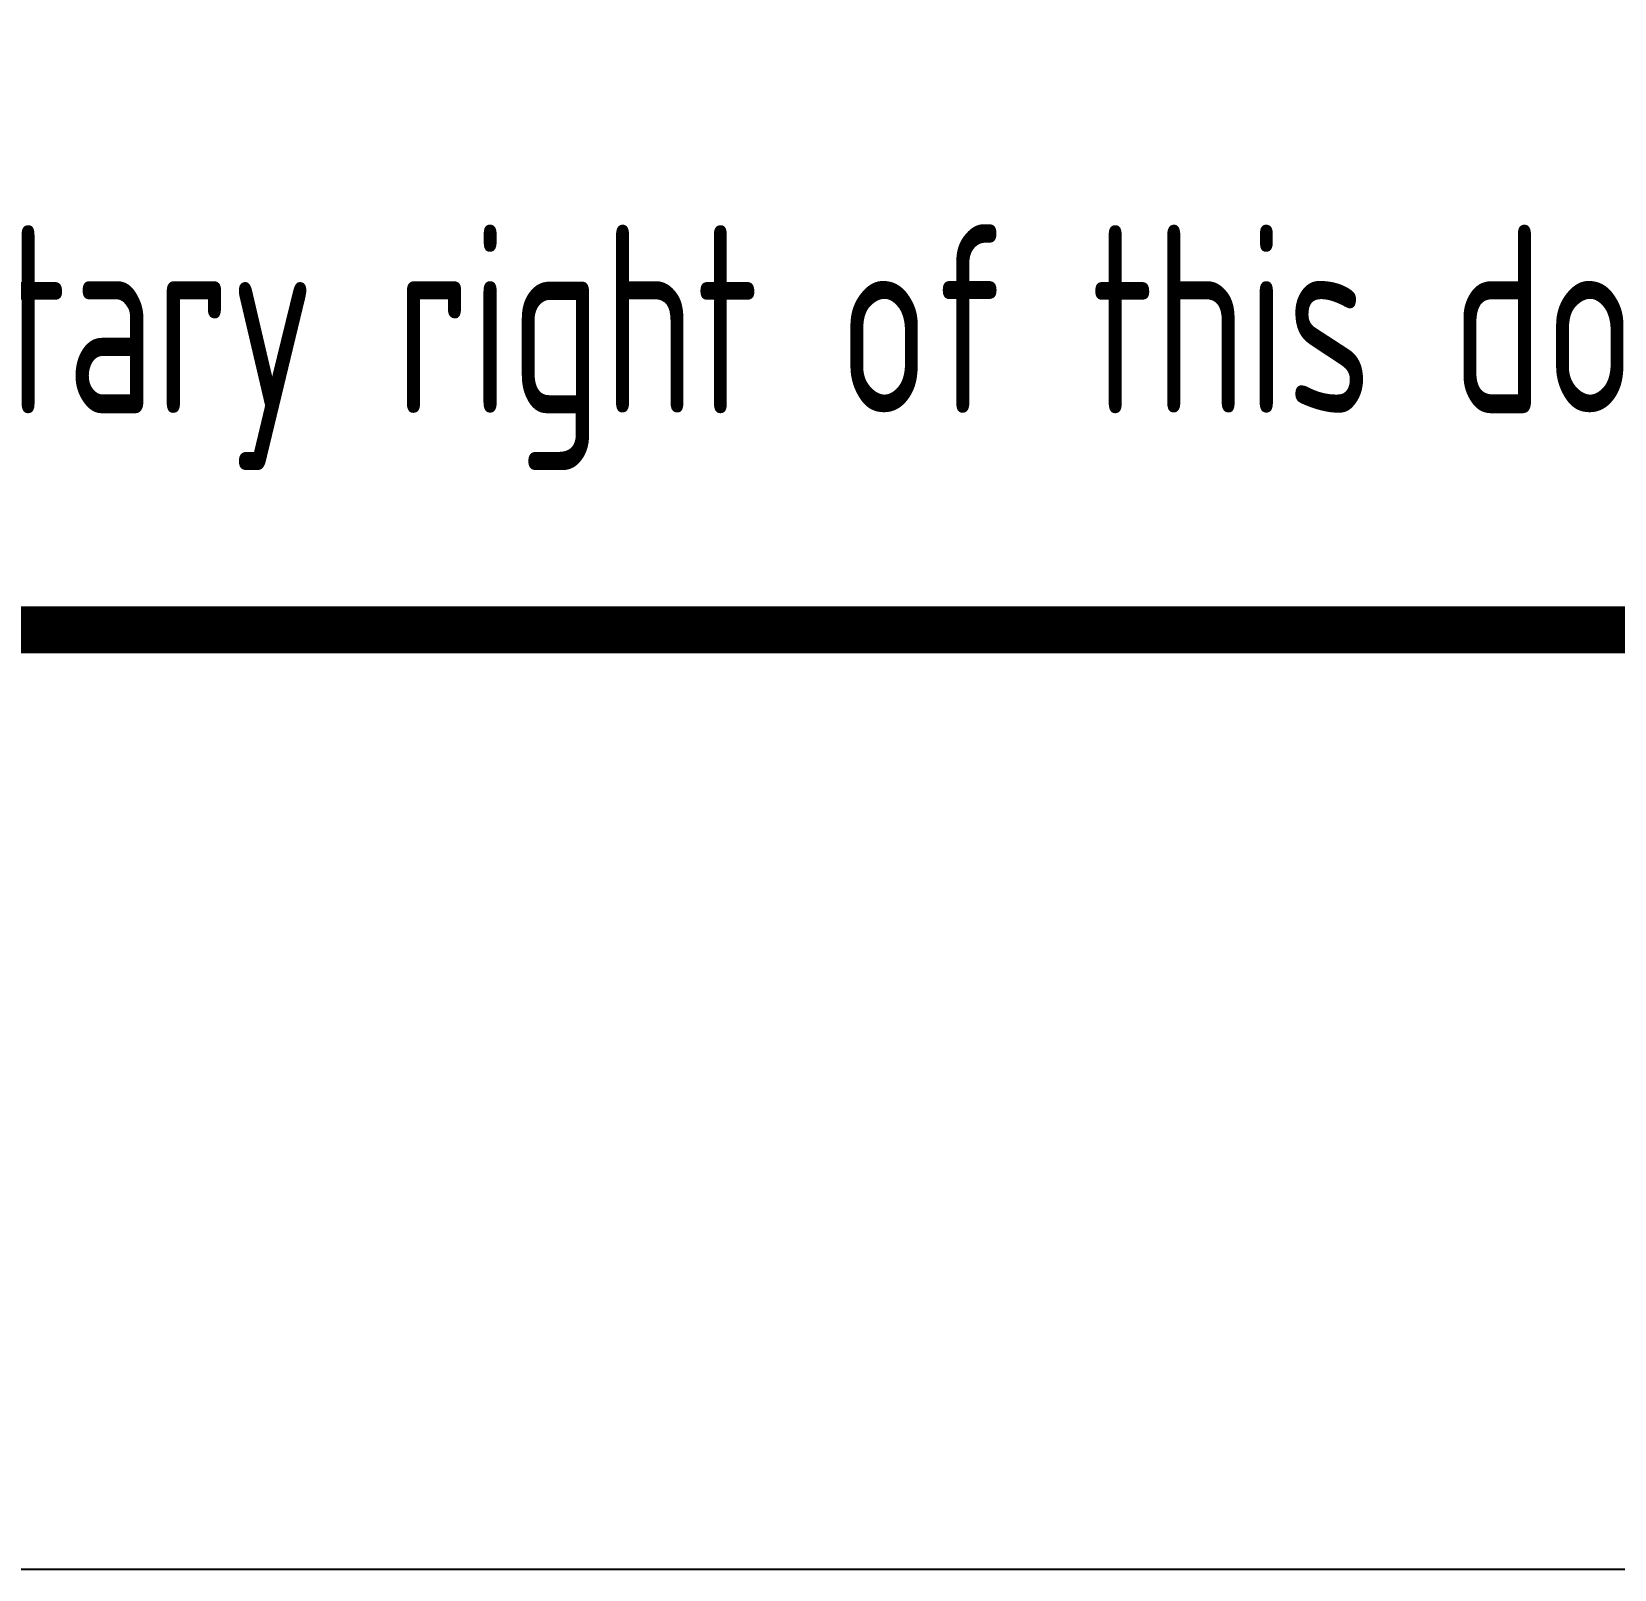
# Model space of a CAD drawing. Extents: x 9731685 to 18866768, y -962146 to 194094.
# Drawn here: x 9818953 to 9820637, y 3294 to 4930 of the extents above; entities that cross this region are included whole.
import ezdxf
from ezdxf.enums import TextEntityAlignment as Align

# ---------------------------------------------------------------- set-up
doc = ezdxf.new("R2010")
doc.units = 0
doc.header["$LTSCALE"] = 1000
doc.layers.get('0').update_dxf_attribs({"linetype": 'CONTINUOUS'})
doc.layers.add('BORDER', color=7, linetype='CONTINUOUS')
doc.styles.add('TSSD_Rein', font='Tssdeng.shx', dxfattribs={"width": 0.7, "bigfont": 'hztxt.shx'})

msp = doc.modelspace()

# ---------------------------------------------------------------- linework, layer by layer
msp.add_line((9817456.8, 4294.4), (9835456.8, 4294.4))
at = {"layer": 'BORDER'}
msp.add_lwpolyline([(9777056.8, 3293.7), (9777056.8, 45293.7), (9836456.8, 45293.7), (9836456.8, 3293.7)], close=True, dxfattribs=at)
at = {"layer": 'BORDER', "const_width": 50}
msp.add_lwpolyline([(9779556.8, 4293.7), (9779556.8, 44293.7), (9835456.8, 44293.7), (9835456.8, 4293.7)], close=True, dxfattribs=at)

# ---------------------------------------------------------------- texts
at = {"style": 'TSSD_Rein', "width": 0.7}
msp.add_text('The proprietary right of this document belongs to Anhui Huadong Chemical And Medical Engineering  Co.,Ltd.  and any replication or transfer to the 3rd. side is forbidden without its permission. ', height=200, dxfattribs=at).set_placement((9826203.2, 4594.4), align=Align.MIDDLE)

doc.saveas('drawing.dxf')
